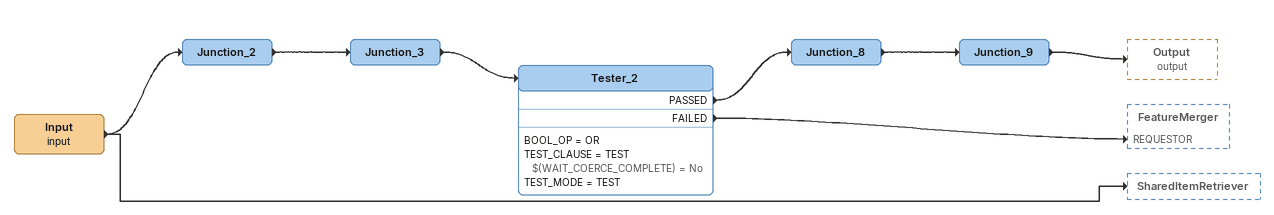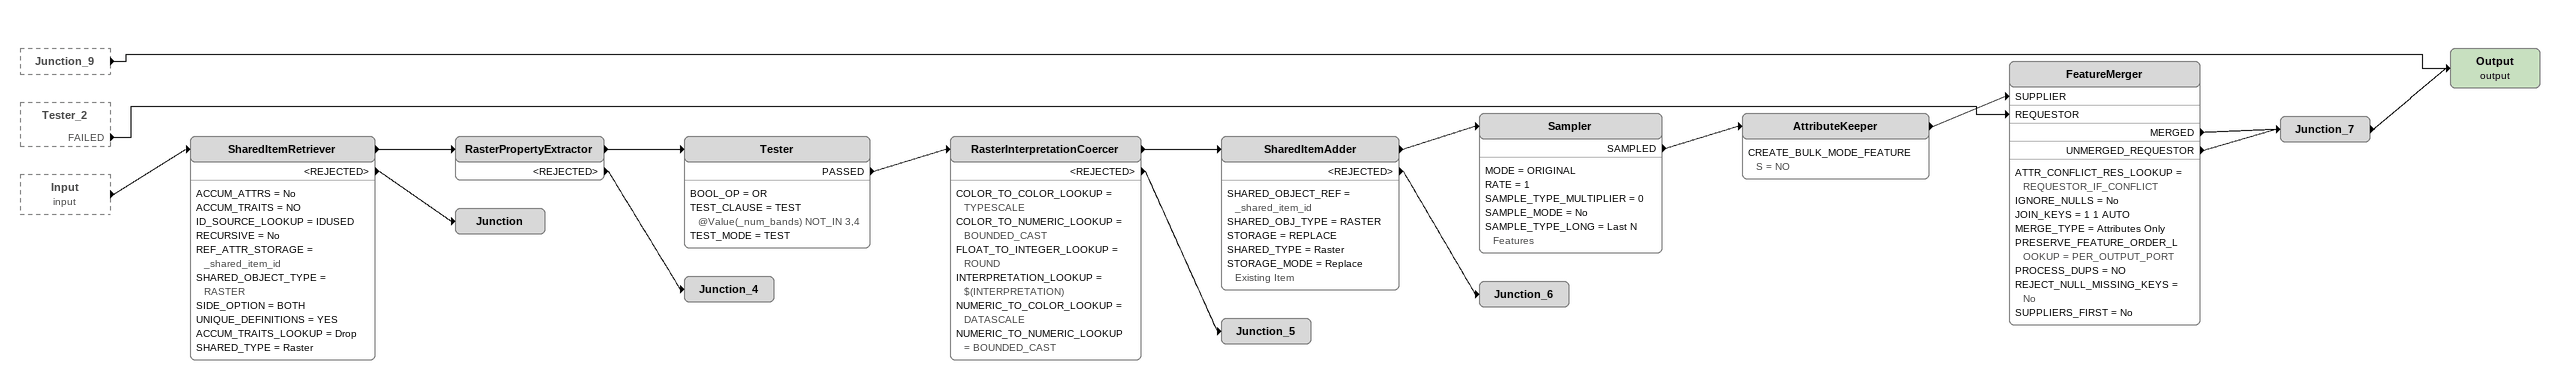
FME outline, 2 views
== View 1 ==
Input (input)
    -> SharedItemRetriever
    -> Junction_2
Junction_2
    -> Junction_3
Junction_3
    -> Tester_2
Tester_2
    BOOL_OP = OR
    TEST_CLAUSE = TEST $(WAIT_COERCE_COMPLETE) = No
    TEST_MODE = TEST
    PASSED -> Junction_8
    FAILED -> FeatureMerger [REQUESTOR]
Junction_8
    -> Junction_9
Junction_9
    -> Output (output)

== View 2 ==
Junction_9 [outside]
    -> Output (output)
Tester_2 [outside]
    FAILED -> FeatureMerger [REQUESTOR]
Input (input) [outside]
    -> SharedItemRetriever
SharedItemRetriever
    ACCUM_ATTRS = No
    ACCUM_TRAITS = NO
    ID_SOURCE_LOOKUP = IDUSED
    RECURSIVE = No
    REF_ATTR_STORAGE = _shared_item_id
    SHARED_OBJECT_TYPE = RASTER
    SIDE_OPTION = BOTH
    UNIQUE_DEFINITIONS = YES
    ACCUM_TRAITS_LOOKUP = Drop
    SHARED_TYPE = Raster
    -> RasterPropertyExtractor
    <REJECTED> -> Junction
RasterPropertyExtractor
    -> Tester
    <REJECTED> -> Junction_4
Tester
    BOOL_OP = OR
    TEST_CLAUSE = TEST @Value(_num_bands) NOT_IN 3,4
    TEST_MODE = TEST
    PASSED -> RasterInterpretationCoercer
RasterInterpretationCoercer
    COLOR_TO_COLOR_LOOKUP = TYPESCALE
    COLOR_TO_NUMERIC_LOOKUP = BOUNDED_CAST
    FLOAT_TO_INTEGER_LOOKUP = ROUND
    INTERPRETATION_LOOKUP = $(INTERPRETATION)
    NUMERIC_TO_COLOR_LOOKUP = DATASCALE
    NUMERIC_TO_NUMERIC_LOOKUP = BOUNDED_CAST
    -> SharedItemAdder
    <REJECTED> -> Junction_5
SharedItemAdder
    SHARED_OBJECT_REF = _shared_item_id
    SHARED_OBJ_TYPE = RASTER
    STORAGE = REPLACE
    SHARED_TYPE = Raster
    STORAGE_MODE = Replace Existing Item
    -> Sampler
    <REJECTED> -> Junction_6
Sampler
    MODE = ORIGINAL
    RATE = 1
    SAMPLE_TYPE_MULTIPLIER = 0
    SAMPLE_MODE = No
    SAMPLE_TYPE_LONG = Last N Features
    SAMPLED -> AttributeKeeper
AttributeKeeper
    CREATE_BULK_MODE_FEATURES = NO
    -> FeatureMerger [SUPPLIER]
FeatureMerger
    ATTR_CONFLICT_RES_LOOKUP = REQUESTOR_IF_CONFLICT
    IGNORE_NULLS = No
    JOIN_KEYS = 1 1 AUTO
    MERGE_TYPE = Attributes Only
    PRESERVE_FEATURE_ORDER_LOOKUP = PER_OUTPUT_PORT
    PROCESS_DUPS = NO
    REJECT_NULL_MISSING_KEYS = No
    SUPPLIERS_FIRST = No
    MERGED -> Junction_7
    UNMERGED_REQUESTOR -> Junction_7
Junction_7
    -> Output (output)
Output (output)
Junction_6
Junction_5
Junction_4
Junction
